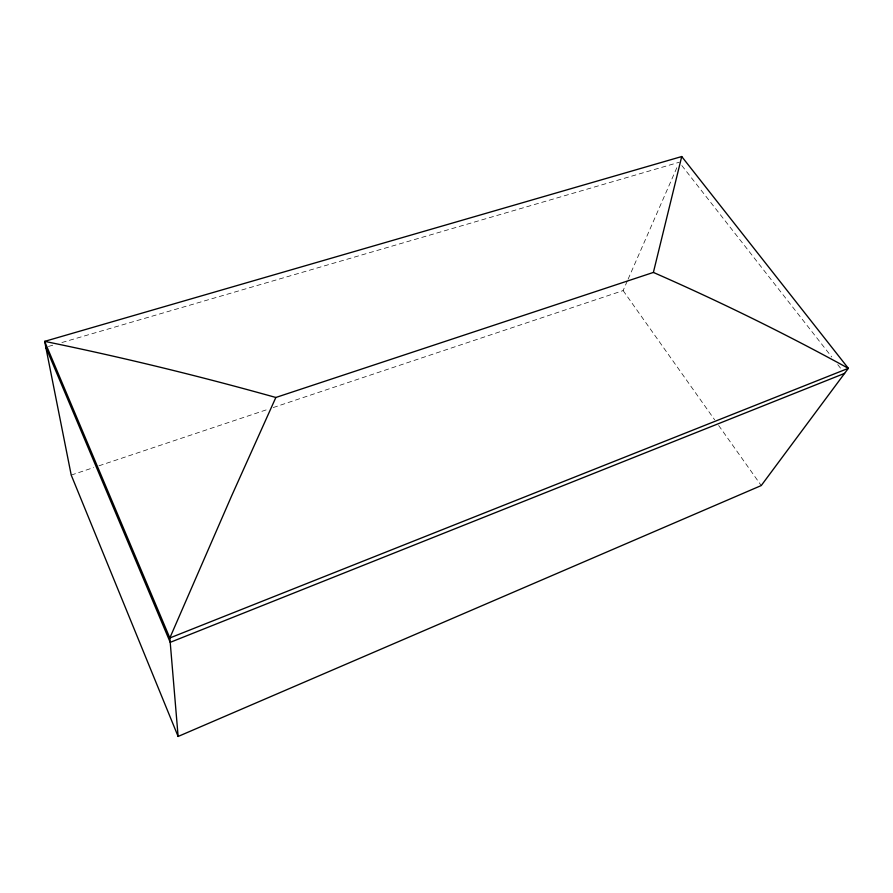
<?xml version="1.0" encoding="UTF-8"?>
<svg xmlns="http://www.w3.org/2000/svg" width="893" height="893" viewBox="0 0 893 893"><rect width="100%" height="100%" fill="white"/><g stroke="black" fill="none" stroke-linecap="round" stroke-linejoin="round"><path stroke-width="0.67" stroke-dasharray="4.46 3.35" d="M273.225 407.554L623.113 290.593L627.556 280.424M628.114 279.152L677.564 166.053M71.217 475.076L93.665 467.575M98.944 465.811L267.945 409.318M48.49 346.439L53.848 344.877M61.885 342.532L679.238 162.247M681.805 165.529L831.751 356.966M837.746 364.623L841.173 368.999M623.113 290.593L714.657 419.81M718.675 425.481L761.238 485.558"/><path stroke-width="1.34" d="M681.727 156.543L653.386 272.432L275.848 397.474C199.474 376.098 122.363 357.267 44.65 341.372L71.217 475.076L178.12 736.457L761.238 485.558L848.35 368.329L681.727 156.543L44.65 341.372L169.837 637.959L178.12 736.457M275.848 397.474L231.6 495.95L169.837 637.959L848.35 368.329C784.824 333.502 719.736 301.521 653.386 272.432M844.599 373.374L170.217 642.346L45.811 347.221"/></g></svg>
